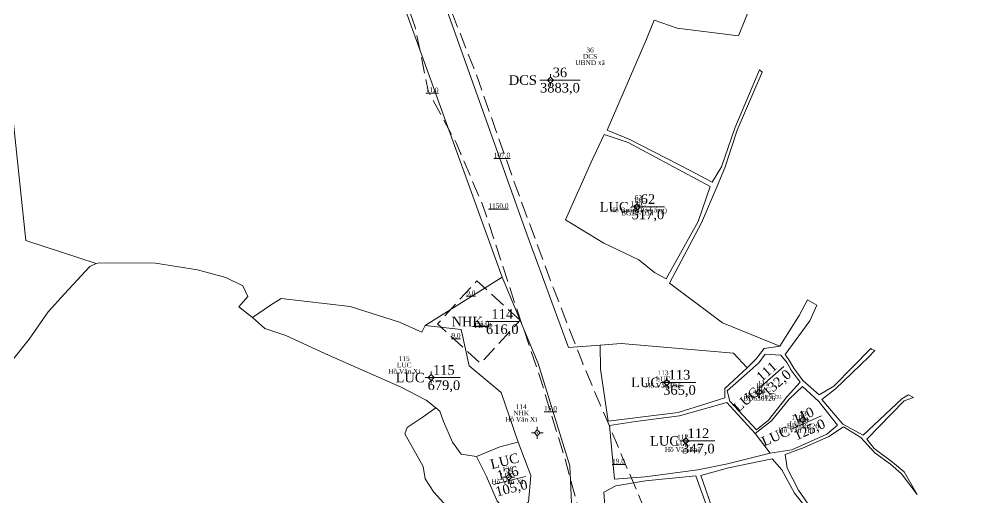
# Model space of a CAD drawing. Header units: metres. Extents: x 543340 to 549474, y 1840490 to 1845220.
# Drawn here: x 547597 to 547798.9, y 1841867.9 to 1841967.7 of the extents above; entities that cross this region are included whole.
import ezdxf
from ezdxf.enums import TextEntityAlignment as Align

# ---------------------------------------------------------------- set-up
doc = ezdxf.new("R2010")
doc.units = ezdxf.units.M
doc.header["$MEASUREMENT"] = 0
doc.linetypes.add('DGN Style 3', pattern=[4.697227, 3.355162, -1.342065])
for name, color, linetype, lineweight in [('Level 10', 7, 'Continuous', 0), ('Level 11', 7, 'Continuous', 0), ('Level 13', 7, 'Continuous', 0), ('Level 15', 7, 'Continuous', 0), ('Level 19', 7, 'Continuous', 0), ('Level 2', 7, 'Continuous', 0), ('Level 28', 7, 'Continuous', 0), ('Level 30', 7, 'Continuous', 0), ('Level 4', 7, 'Continuous', 0), ('Level 5', 7, 'Continuous', 0)]:
    doc.layers.add(name, color=color, linetype=linetype, lineweight=lineweight)
doc.styles.add('Style-Times New Roman', font='times.ttf')

# ---------------------------------------------------------------- blocks, each defined once
blk = doc.blocks.new('CENTRD')
at = {"layer": 'Level 11', "linetype": 'Continuous', "lineweight": 0}
h = blk.add_hatch(color=1, dxfattribs=at)
edge = h.paths.add_edge_path()
edge.add_arc((0, 0), 1.5, 0, 360)
at = {"layer": 'Level 11', "color": 1, "linetype": 'Continuous', "lineweight": 0}
for p, q in [((-6.25, 0), (-12.5, 0)), ((0, 6.25), (-6.25, 0)), ((-6.25, 0), (0, -6.25)), ((0, 12.5), (0, 6.25)), ((6.25, 0), (0, 6.25)), ((0, -6.25), (6.25, 0)), ((12.5, 0), (6.25, 0)), ((0, -6.25), (0, -12.5))]:
    blk.add_line(p, q, dxfattribs=at)
blk = doc.blocks.new('N_THUA_203')
at = {"layer": 'Level 13', "color": 1, "linetype": 'Continuous', "lineweight": 0}
blk.add_line((-2.23, 0), (6.18, 0), dxfattribs=at)
at = {"layer": 'Level 13', "color": 5, "linetype": 'Continuous', "lineweight": 0, "style": 'Style-Times New Roman'}
blk.add_text('36', height=2, dxfattribs=at).set_placement((1.97, 1.6), align=Align.MIDDLE_CENTER)
at = {"layer": 'Level 2', "color": 3, "linetype": 'Continuous', "lineweight": 0, "style": 'Style-Times New Roman'}
blk.add_text('DCS', height=2, dxfattribs=at).set_placement((-2.83, 0), align=Align.MIDDLE_RIGHT)
at = {"layer": 'Level 4', "color": 1, "linetype": 'Continuous', "lineweight": 0, "style": 'Style-Times New Roman'}
blk.add_text('3883,0', height=2, dxfattribs=at).set_placement((1.97, -1.6), align=Align.MIDDLE_CENTER)
blk = doc.blocks.new('N_THUA_210')
at = {"layer": 'Level 13', "color": 1, "linetype": 'Continuous', "lineweight": 0}
blk.add_line((-1.21, 0), (5.65, 0), dxfattribs=at)
at = {"layer": 'Level 13', "color": 5, "linetype": 'Continuous', "lineweight": 0, "style": 'Style-Times New Roman'}
blk.add_text('62', height=2, dxfattribs=at).set_placement((2.22, 1.6), align=Align.MIDDLE_CENTER)
at = {"layer": 'Level 2', "color": 3, "linetype": 'Continuous', "lineweight": 0, "style": 'Style-Times New Roman'}
blk.add_text('LUC', height=2, dxfattribs=at).set_placement((-1.81, 0), align=Align.MIDDLE_RIGHT)
at = {"layer": 'Level 4', "color": 1, "linetype": 'Continuous', "lineweight": 0, "style": 'Style-Times New Roman'}
blk.add_text('517,0', height=2, dxfattribs=at).set_placement((2.22, -1.6), align=Align.MIDDLE_CENTER)
blk = doc.blocks.new('N_THUA_214')
at = {"layer": 'Level 13', "color": 1, "linetype": 'Continuous', "lineweight": 0}
blk.add_line((-0.75, -0.33), (5.51, 2.46), dxfattribs=at)
at = {"layer": 'Level 13', "color": 5, "linetype": 'Continuous', "lineweight": 0, "style": 'Style-Times New Roman'}
blk.add_text('110', height=2, rotation=24.0713, dxfattribs=at).set_placement((1.73, 2.53), align=Align.MIDDLE_CENTER)
at = {"layer": 'Level 2', "color": 3, "linetype": 'Continuous', "lineweight": 0, "style": 'Style-Times New Roman'}
blk.add_text('LUC', height=2, rotation=24.0713, dxfattribs=at).set_placement((-1.29, -0.58), align=Align.MIDDLE_RIGHT)
at = {"layer": 'Level 4', "color": 1, "linetype": 'Continuous', "lineweight": 0, "style": 'Style-Times New Roman'}
blk.add_text('125,0', height=2, rotation=24.0713, dxfattribs=at).set_placement((3.04, -0.4), align=Align.MIDDLE_CENTER)
blk = doc.blocks.new('N_THUA_215')
at = {"layer": 'Level 13', "color": 1, "linetype": 'Continuous', "lineweight": 0}
blk.add_line((-0.69, -0.6), (4.47, 3.92), dxfattribs=at)
at = {"layer": 'Level 13', "color": 5, "linetype": 'Continuous', "lineweight": 0, "style": 'Style-Times New Roman'}
blk.add_text('111', height=2, rotation=41.22, dxfattribs=at).set_placement((0.84, 2.86), align=Align.MIDDLE_CENTER)
at = {"layer": 'Level 2', "color": 3, "linetype": 'Continuous', "lineweight": 0, "style": 'Style-Times New Roman'}
blk.add_text('LUC', height=2, rotation=41.22, dxfattribs=at).set_placement((-1.14, -1), align=Align.MIDDLE_RIGHT)
at = {"layer": 'Level 4', "color": 1, "linetype": 'Continuous', "lineweight": 0, "style": 'Style-Times New Roman'}
blk.add_text('132,0', height=2, rotation=41.22, dxfattribs=at).set_placement((2.95, 0.45), align=Align.MIDDLE_CENTER)
blk = doc.blocks.new('N_THUA_216')
at = {"layer": 'Level 13', "color": 1, "linetype": 'Continuous', "lineweight": 0}
blk.add_line((-0.82, 0), (6.04, 0), dxfattribs=at)
at = {"layer": 'Level 13', "color": 5, "linetype": 'Continuous', "lineweight": 0, "style": 'Style-Times New Roman'}
blk.add_text('112', height=2, dxfattribs=at).set_placement((2.61, 1.6), align=Align.MIDDLE_CENTER)
at = {"layer": 'Level 2', "color": 3, "linetype": 'Continuous', "lineweight": 0, "style": 'Style-Times New Roman'}
blk.add_text('LUC', height=2, dxfattribs=at).set_placement((-1.42, 0), align=Align.MIDDLE_RIGHT)
at = {"layer": 'Level 4', "color": 1, "linetype": 'Continuous', "lineweight": 0, "style": 'Style-Times New Roman'}
blk.add_text('347,0', height=2, dxfattribs=at).set_placement((2.61, -1.6), align=Align.MIDDLE_CENTER)
blk = doc.blocks.new('N_THUA_217')
at = {"layer": 'Level 13', "color": 1, "linetype": 'Continuous', "lineweight": 0}
blk.add_line((-0.82, 0), (6.04, 0), dxfattribs=at)
at = {"layer": 'Level 13', "color": 5, "linetype": 'Continuous', "lineweight": 0, "style": 'Style-Times New Roman'}
blk.add_text('113', height=2, dxfattribs=at).set_placement((2.61, 1.6), align=Align.MIDDLE_CENTER)
at = {"layer": 'Level 2', "color": 3, "linetype": 'Continuous', "lineweight": 0, "style": 'Style-Times New Roman'}
blk.add_text('LUC', height=2, dxfattribs=at).set_placement((-1.42, 0), align=Align.MIDDLE_RIGHT)
at = {"layer": 'Level 4', "color": 1, "linetype": 'Continuous', "lineweight": 0, "style": 'Style-Times New Roman'}
blk.add_text('365,0', height=2, dxfattribs=at).set_placement((2.61, -1.6), align=Align.MIDDLE_CENTER)
blk = doc.blocks.new('N_THUA_218')
at = {"layer": 'Level 13', "color": 1, "linetype": 'Continuous', "lineweight": 0}
blk.add_line((-0.61, 0), (6.24, 0), dxfattribs=at)
at = {"layer": 'Level 13', "color": 5, "linetype": 'Continuous', "lineweight": 0, "style": 'Style-Times New Roman'}
blk.add_text('114', height=2, dxfattribs=at).set_placement((2.82, 1.6), align=Align.MIDDLE_CENTER)
at = {"layer": 'Level 2', "color": 3, "linetype": 'Continuous', "lineweight": 0, "style": 'Style-Times New Roman'}
blk.add_text('NHK', height=2, dxfattribs=at).set_placement((-1.21, 0), align=Align.MIDDLE_RIGHT)
at = {"layer": 'Level 4', "color": 1, "linetype": 'Continuous', "lineweight": 0, "style": 'Style-Times New Roman'}
blk.add_text('616,0', height=2, dxfattribs=at).set_placement((2.82, -1.6), align=Align.MIDDLE_CENTER)
blk = doc.blocks.new('N_THUA_219')
at = {"layer": 'Level 13', "color": 1, "linetype": 'Continuous', "lineweight": 0}
blk.add_line((-0.81, 0), (6.04, 0), dxfattribs=at)
at = {"layer": 'Level 13', "color": 5, "linetype": 'Continuous', "lineweight": 0, "style": 'Style-Times New Roman'}
blk.add_text('115', height=2, dxfattribs=at).set_placement((2.62, 1.6), align=Align.MIDDLE_CENTER)
at = {"layer": 'Level 2', "color": 3, "linetype": 'Continuous', "lineweight": 0, "style": 'Style-Times New Roman'}
blk.add_text('LUC', height=2, dxfattribs=at).set_placement((-1.41, 0), align=Align.MIDDLE_RIGHT)
at = {"layer": 'Level 4', "color": 1, "linetype": 'Continuous', "lineweight": 0, "style": 'Style-Times New Roman'}
blk.add_text('679,0', height=2, dxfattribs=at).set_placement((2.62, -1.6), align=Align.MIDDLE_CENTER)
blk = doc.blocks.new('N_THUA_226')
at = {"layer": 'Level 13', "color": 1, "linetype": 'Continuous', "lineweight": 0}
blk.add_line((-2.92, -2.4), (3.72, -0.7), dxfattribs=at)
at = {"layer": 'Level 13', "color": 5, "linetype": 'Continuous', "lineweight": 0, "style": 'Style-Times New Roman'}
blk.add_text('136', height=2, rotation=14.3493, dxfattribs=at).set_placement((0, 0), align=Align.MIDDLE_CENTER)
at = {"layer": 'Level 2', "color": 3, "linetype": 'Continuous', "lineweight": 0, "style": 'Style-Times New Roman'}
blk.add_text('LUC', height=2, rotation=14.3493, dxfattribs=at).set_placement((-0.64, 2.52), align=Align.MIDDLE_CENTER)
at = {"layer": 'Level 4', "color": 1, "linetype": 'Continuous', "lineweight": 0, "style": 'Style-Times New Roman'}
blk.add_text('105,0', height=2, rotation=14.3493, dxfattribs=at).set_placement((0.79, -3.1), align=Align.MIDDLE_CENTER)

msp = doc.modelspace()

# ---------------------------------------------------------------- linework, layer by layer
at = {"layer": 'Level 10', "color": 7, "lineweight": 0}
for p, q in [((547666.49, 1842000), (547697.69, 1841913.91)), ((547681.64, 1841903.81), (547697.69, 1841913.91)), ((547750.39, 1841881.3), (547753.55, 1841877.17))]:
    msp.add_line(p, q, dxfattribs=at)
at = {"layer": 'Level 10', "color": 7, "lineweight": 0, "flags": 128}
for points in [[(547679.56, 1841988.26), (547702.82, 1841922.83), (547711.53, 1841899.2), (547718.09, 1841899.73)], [(547749.86, 1841971.48), (547746.91, 1841964.23), (547734.15, 1841965.82), (547729.32, 1841967.53), (547727.77, 1841963.52), (547719.59, 1841944.54), (547724.26, 1841942.6), (547736.84, 1841936.16), (547741.44, 1841933.68), (547743.4, 1841936.91), (547746.18, 1841944.97), (547751.3, 1841957.11), (547751.84, 1841956.63), (547746.67, 1841944.57), (547744.09, 1841936.68), (547742.52, 1841932.86), (547739.22, 1841925.23), (547732.58, 1841912.6), (547743.61, 1841904.38), (547755.57, 1841899.49)], [(547595.73, 1841946.64), (547598.36, 1841921.51), (547613.02, 1841916.73)], [(547741.02, 1841932.8), (547738.53, 1841925.47), (547731.87, 1841913.51), (547729.42, 1841914.87), (547726.18, 1841917.49), (547718.84, 1841920.96), (547710.87, 1841925.88), (547716.22, 1841937.89), (547718.96, 1841943.63), (547723.95, 1841942.01), (547741.02, 1841932.8)], [(547595.8, 1841896.86), (547599.07, 1841900.92), (547603.05, 1841906.67), (547606.41, 1841910.39), (547611.72, 1841916.14), (547613.02, 1841916.73)], [(547613.02, 1841916.73), (547613.83, 1841916.88), (547625.39, 1841916.82), (547634.17, 1841915.42), (547640.05, 1841913.8), (547643.62, 1841912.07), (547644.64, 1841909.87), (547642.81, 1841907.7), (547645.63, 1841905.44)], [(547710.77, 1841848.87), (547712.43, 1841860.59), (547711.77, 1841874.49), (547705.16, 1841895.89), (547697.69, 1841913.91)], [(547645.63, 1841905.44), (547649.4, 1841908.05), (547651.61, 1841909.41), (547666.02, 1841907.77), (547676.3, 1841904.48), (547680.89, 1841902.39), (547681.64, 1841903.81)], [(547762.08, 1841865.62), (547759.41, 1841869.44), (547757.09, 1841874.05), (547756.64, 1841876.9), (547760.63, 1841878.34), (547765.74, 1841880.67), (547768.79, 1841882.65), (547772.43, 1841880.41), (547775.34, 1841877.23), (547778.63, 1841874.85), (547780.89, 1841872.86), (547784.17, 1841868.53), (547781.5, 1841873.27), (547779.04, 1841875.31), (547775.23, 1841878.14), (547773.65, 1841880.12), (547781.49, 1841888.1), (547783.38, 1841888.75), (547782.35, 1841889.33), (547781, 1841888.49), (547772.9, 1841880.94), (547768.66, 1841883.21), (547764.3, 1841888.35), (547767.13, 1841890.57), (547774.02, 1841897.17), (547775.37, 1841898.59), (547774.64, 1841898.88), (547774.54, 1841899), (547766.81, 1841891.14), (547763.73, 1841889.31), (547760.31, 1841892.36), (547758.5, 1841894.91), (547757.58, 1841896.44), (547756.65, 1841897.75), (547761.79, 1841904.75), (547763.28, 1841908.03), (547761.31, 1841909.15), (547759.59, 1841905.88), (547755.57, 1841899.49)], [(547645.63, 1841905.44), (547648.18, 1841903.19), (547652.55, 1841901.7), (547661.46, 1841897.6), (547676.63, 1841890.95), (547681.82, 1841888.21), (547683.82, 1841886.61)], [(547681.64, 1841903.81), (547689.12, 1841902.99), (547690.77, 1841895.41), (547697.45, 1841889.8), (547701.03, 1841879.49)], [(547718.09, 1841899.73), (547722.47, 1841900.03), (547745.9, 1841898.02), (547748.77, 1841895)], [(547718.09, 1841899.73), (547718.2, 1841894.68), (547719.75, 1841883.86), (547734.38, 1841885.64), (547744.11, 1841888.68), (547744.05, 1841890.66), (547748.77, 1841895)], [(547748.77, 1841895), (547750.59, 1841896.84), (547752.3, 1841899.02), (547755.57, 1841899.49)], [(547759.78, 1841891.97), (547757.09, 1841889), (547753.2, 1841884.03), (547750.7, 1841882.03), (547745.12, 1841888.04), (547744.54, 1841890.2), (547749.3, 1841894.37), (547751.17, 1841896.04), (547752.48, 1841897.8), (547755.78, 1841897.62), (547757.1, 1841896), (547757.9, 1841894.49), (547759.78, 1841891.97)], [(547750.39, 1841881.3), (547753.84, 1841883.89), (547757.48, 1841888.45), (547760.27, 1841891.09), (547763.7, 1841887.96), (547767.58, 1841883.03), (547765.34, 1841881.11), (547758.02, 1841877.84), (547753.55, 1841877.17)], [(547683.82, 1841886.61), (547681.21, 1841884.78), (547677.89, 1841882.51), (547677.35, 1841881.2), (547681.2, 1841874.4), (547681.65, 1841871.78), (547683.43, 1841869), (547685.48, 1841866.75), (547690.56, 1841857.66), (547697.01, 1841848.79), (547698.17, 1841846.48), (547700.35, 1841840.67)], [(547683.82, 1841886.61), (547684.69, 1841885.91), (547685.44, 1841883.75), (547687.31, 1841879.44), (547689.14, 1841876.95), (547692.29, 1841876.47)], [(547750.39, 1841881.3), (547744.5, 1841887.72), (547734.66, 1841884.93), (547725.43, 1841883.8), (547720.01, 1841882.93), (547721.11, 1841871.71), (547727.48, 1841872.21), (547738.46, 1841873.68), (547744.64, 1841874.97), (547753.55, 1841877.17)], [(547692.29, 1841876.47), (547697.16, 1841878.5), (547701.03, 1841879.49)], [(547701.03, 1841879.49), (547703.64, 1841872.51), (547703.16, 1841866.96), (547698.99, 1841864.79)], [(547692.29, 1841876.47), (547694.39, 1841872.33), (547696.65, 1841867.15), (547698.99, 1841864.79)], [(547766.16, 1841859.33), (547758.58, 1841868.81), (547755.94, 1841873.67), (547753.92, 1841875.96), (547744.83, 1841874.13), (547739.08, 1841872.5), (547741.95, 1841864.31), (547743.67, 1841861.3), (547747.62, 1841856.2), (547750.39, 1841853.98), (547755.3, 1841857.59), (547757.62, 1841857.36), (547761.66, 1841854.65), (547764.27, 1841856.55), (547766.16, 1841859.33)], [(547729.32, 1841849.31), (547724.65, 1841850.94), (547720.06, 1841852.92), (547718.83, 1841869.01), (547721.37, 1841870.34), (547727.56, 1841871.4), (547738.05, 1841872.45), (547741.16, 1841863.73)]]:
    msp.add_lwpolyline(points, dxfattribs=at)
at = {"layer": 'Level 30', "color": 5, "linetype": 'DGN Style 3', "lineweight": 13, "flags": 128}
for points in [[(548278.27, 1841497.3), (548284.23, 1841492.84), (548297.41, 1841486.41), (548311.77, 1841478.69), (548328.91, 1841469.16), (548343.2, 1841461.48), (548354.73, 1841455.4), (548365.54, 1841450.71), (548370.3, 1841448.31), (548374.91, 1841447.17), (548376.05, 1841446.92), (548377.82, 1841446.57), (548379.64, 1841446.42), (548381.35, 1841445.96), (548383.08, 1841445.56), (548384.82, 1841445.21), (548386.57, 1841444.93), (548388.37, 1841445.01), (548390.12, 1841444.84), (548391.88, 1841444.73), (548393.65, 1841444.68), (548395.41, 1841444.68), (548397.17, 1841444.81), (548398.93, 1841444.94), (548400.68, 1841445.12), (548402.43, 1841445.36), (548404.16, 1841445.66), (548405.84, 1841446.21), (548407.61, 1841446.38), (548409.38, 1841446.62), (548410.27, 1841446.75), (548411.26, 1841446.93), (548413.24, 1841447.29), (548415.74, 1841448.12), (548419.13, 1841449.55), (548426.09, 1841454.31), (548427.97, 1841456.19), (548434.55, 1841466.08), (548437.75, 1841471.78), (548439.68, 1841475.22), (548440.58, 1841476.9), (548441.54, 1841478.54), (548442.62, 1841480.11), (548443.54, 1841481.77), (548444.13, 1841482.86), (548445.31, 1841485.14), (548446.15, 1841486.85), (548446.93, 1841488.59), (548447.72, 1841490.32), (548449.08, 1841493.47), (548449.93, 1841495.57), (548450.61, 1841497.35), (548451.37, 1841499.1), (548452, 1841500.89), (548452.6, 1841502.7), (548453.17, 1841504.52), (548453.72, 1841506.34), (548454.23, 1841508.17), (548454.89, 1841509.97), (548455.95, 1841513.64), (548457.03, 1841517.47), (548458.76, 1841523.74), (548459.07, 1841525.72), (548459.38, 1841527.66), (548459.65, 1841529.55), (548459.97, 1841531.44), (548460.55, 1841533.27), (548460.85, 1841535.16), (548461.11, 1841537.06), (548461.35, 1841538.96), (548461.65, 1841540.85), (548461.88, 1841542.75), (548462.14, 1841544.65), (548462.2, 1841545.13), (548462.38, 1841546.62), (548462.42, 1841548.62), (548462.63, 1841554.52), (548462.9, 1841566.75), (548463.41, 1841573.18), (548463.44, 1841575.18), (548463.49, 1841577.2), (548463.55, 1841579.27), (548463.54, 1841581.35), (548463.96, 1841585.47), (548463.97, 1841585.52), (548464.47, 1841589.58), (548464.89, 1841591.61), (548465.71, 1841596.64), (548465.91, 1841597.73), (548466.29, 1841599.77), (548467.13, 1841603.82), (548467.79, 1841605.79), (548468.77, 1841609.8), (548469.26, 1841611.67), (548469.29, 1841611.8), (548469.84, 1841613.8), (548470.41, 1841615.78), (548471.44, 1841617.63), (548472.06, 1841619.6), (548472.69, 1841621.56), (548473.35, 1841623.51), (548474.02, 1841625.46), (548475.13, 1841627.25), (548476.6, 1841631.09), (548478.15, 1841634.9), (548478.96, 1841636.79), (548480.65, 1841640.53), (548481.56, 1841642.38), (548484.47, 1841647.71), (548490.84, 1841660.49), (548495.99, 1841672.03), (548503.34, 1841686.19), (548509.51, 1841698.48), (548510.58, 1841700.86), (548514.72, 1841713.45), (548519.48, 1841723.27), (548524.55, 1841734.28), (548526.05, 1841742.55), (548529.78, 1841753.02), (548533.72, 1841762.83), (548538.27, 1841773.87), (548542.71, 1841784.32), (548548.15, 1841795.69), (548553.5, 1841808.14), (548557.05, 1841817.03), (548557.73, 1841818.92), (548558.12, 1841820.01), (548559.15, 1841822.81), (548560.53, 1841824.49), (548561.39, 1841826.4), (548562.28, 1841828.29), (548564.13, 1841832.04), (548564.46, 1841834.23), (548566.47, 1841837.92), (548567.24, 1841839.28), (548568.58, 1841841.56), (548569.67, 1841843.36), (548570.51, 1841845.31), (548572.82, 1841848.83), (548573.66, 1841850.06), (548574.01, 1841850.57), (548576.45, 1841854), (548577.7, 1841855.69), (548577.57, 1841858.46), (548580.22, 1841861.79), (548582.96, 1841865.05), (548583.3, 1841865.44), (548584.36, 1841866.65), (548585.79, 1841868.23), (548587.23, 1841869.8), (548590.56, 1841869.56), (548593.5, 1841872.54), (548595, 1841874), (548596.52, 1841875.44), (548598.06, 1841876.86), (548600.28, 1841877.52), (548603.43, 1841880.24), (548604.9, 1841881.45), (548605.04, 1841881.56), (548606.66, 1841882.87), (548608.57, 1841883.79), (548610.22, 1841885.05), (548613.57, 1841887.5), (548615.27, 1841888.7), (548617.34, 1841889.34), (548619.07, 1841890.48), (548620.66, 1841891.51), (548622.56, 1841892.69), (548624.38, 1841893.67), (548625.52, 1841894.34), (548626.16, 1841894.71), (548629.76, 1841896.74), (548632.01, 1841896.91), (548634.84, 1841898.37), (548635.66, 1841898.78), (548637.51, 1841899.68), (548641.24, 1841901.4), (548643.12, 1841902.22), (548644.69, 1841903.79), (548646.61, 1841904.57), (548648.53, 1841905.32), (548649.89, 1841907.6), (548652.41, 1841906.74), (548654.36, 1841907.41), (548658.29, 1841908.68), (548662.24, 1841909.88), (548664.24, 1841910.42), (548667.34, 1841911.2), (548668.24, 1841911.42), (548672.26, 1841912.37), (548674.82, 1841912.77), (548676.3, 1841912.99), (548678.25, 1841913.43), (548688.71, 1841915.19), (548702.67, 1841917.04), (548717.97, 1841920.93), (548726.03, 1841922.08), (548730.74, 1841923.27), (548731.76, 1841923.58), (548733.53, 1841924.1), (548735.3, 1841924.59), (548737.06, 1841925.11), (548737.87, 1841925.38), (548738.8, 1841925.7), (548740.52, 1841926.34), (548742.26, 1841926.95), (548743.99, 1841927.6), (548744.84, 1841927.94), (548747.61, 1841929.11), (548749.33, 1841930.15), (548754.64, 1841932.69), (548764.72, 1841939.29), (548765.29, 1841943.3), (548764.13, 1841945.79), (548746.66, 1841954.06), (548740.21, 1841956.32), (548738.48, 1841957.36), (548737.02, 1841959.08), (548736.15, 1841959.59), (548735.15, 1841959.95), (548733.17, 1841960.71), (548731.22, 1841961.53), (548728.88, 1841961.69), (548727.01, 1841962.76), (548725.18, 1841963.9), (548723.39, 1841965.09), (548721.86, 1841966.64), (548720.16, 1841967.95), (548719.2, 1841968.78), (548718.56, 1841969.38), (548717.26, 1841971.12), (548716.12, 1841972.32), (548713.09, 1841975.59), (548706.15, 1841981.98), (548695.05, 1841991.72), (548690.43, 1841996.14), (548687.43, 1841998.68), (548685.91, 1841999.75), (548684.43, 1842000.84), (548682.99, 1842001.99), (548681.75, 1842003.43), (548680.29, 1842004.57), (548677.09, 1842006.9), (548672.92, 1842010.31), (548655.4, 1842021.14), (548640.19, 1842031.01), (548636.68, 1842032.98), (548634.88, 1842034.03), (548633.14, 1842035.17), (548630.98, 1842035.74), (548629.3, 1842037), (548627.65, 1842038.29), (548626.03, 1842039.62), (548624.81, 1842041.41), (548623.32, 1842042.87), (548622.15, 1842044.07), (548620.49, 1842045.8), (548612.02, 1842053.23), (548595.49, 1842068.04), (548582.7, 1842080.66), (548572.48, 1842089.71), (548560.91, 1842099.8), (548559.47, 1842101.2), (548558.3, 1842102.14), (548556.28, 1842103.8), (548554.73, 1842105.21), (548553.25, 1842106.69), (548551.68, 1842108.09), (548550.26, 1842109.63), (548548.87, 1842111.2), (548547.51, 1842112.79), (548546.19, 1842114.42), (548544.89, 1842116.07), (548543.63, 1842117.74), (548542.41, 1842119.44), (548541.39, 1842121.29), (548540.28, 1842121.53), (548539.68, 1842122.67), (548539.82, 1842123.74), (548538.81, 1842125.57), (548538.32, 1842126.49), (548537.89, 1842127.32), (548537.89, 1842127.32), (548537.32, 1842128.17), (548536.72, 1842129.16), (548535.82, 1842130.41), (548534.13, 1842131.46), (548533, 1842132.9), (548531.82, 1842134.3), (548530.59, 1842135.66), (548529.32, 1842136.99), (548528.48, 1842138.77), (548527.21, 1842140.14), (548525.84, 1842141.54), (548523.03, 1842144.27), (548515.36, 1842149.33), (548513.87, 1842150.67), (548512.27, 1842151.84), (548510.72, 1842152.94), (548507.65, 1842155.18), (548506.09, 1842156.28), (548504.68, 1842157.59), (548503.08, 1842158.63), (548501.46, 1842159.63), (548499.82, 1842160.6), (548498.16, 1842161.54), (548496.49, 1842162.45), (548494.79, 1842163.33), (548493.08, 1842164.16), (548491.35, 1842164.97), (548489.61, 1842165.74), (548487.98, 1842166.79), (548486.2, 1842167.49), (548484.4, 1842168.16), (548482.6, 1842168.79), (548480.81, 1842169.49), (548477.11, 1842170.84), (548466.64, 1842173.28), (548451.44, 1842178.38), (548390.24, 1842195.84), (548372.81, 1842199.7), (548370.9, 1842200.31), (548368.97, 1842200.72), (548367.09, 1842201.08), (548363.37, 1842201.86), (548361.49, 1842202.13), (548359.61, 1842202.45), (548357.74, 1842202.73), (548355.85, 1842202.98), (548353.97, 1842203.19), (548352.07, 1842203.36), (548350.18, 1842203.5), (548348.28, 1842203.6), (548346.4, 1842204.55), (548342.57, 1842204.58), (548340.65, 1842204.64), (548336.68, 1842204.68), (548325.52, 1842204.36), (548308.79, 1842203.51), (548306.82, 1842203.41), (548304.84, 1842203), (548303.34, 1842203.03), (548300.78, 1842202.82), (548298.73, 1842202.73), (548296.68, 1842202.7), (548294.62, 1842202.71), (548292.56, 1842202.03), (548290.5, 1842202.08), (548286.38, 1842202.28), (548282.27, 1842202.59), (548278.16, 1842203.01), (548276.12, 1842203.26), (548273.94, 1842202.56), (548271.88, 1842202.87), (548268.87, 1842203.37), (548267.79, 1842203.56), (548263.72, 1842204.37), (548261.69, 1842204.81), (548259.69, 1842205.36), (548255.67, 1842206.38), (548251.68, 1842207.5), (548249.7, 1842208.11), (548245.75, 1842209.39), (548244.12, 1842211), (548240.26, 1842212.43), (548238.36, 1842213.23), (548236.48, 1842214.09), (548234.66, 1842214.94), (548214.59, 1842221.46), (548198.35, 1842228.35), (548196.62, 1842229.4), (548192.87, 1842230.53), (548191.12, 1842230.98), (548189.36, 1842231.37), (548187.66, 1842231.89), (548185.94, 1842232.36), (548184.27, 1842233.07), (548182.51, 1842233.42), (548180.74, 1842233.71), (548178.96, 1842233.94), (548177.18, 1842234.12), (548175.39, 1842234.23), (548173.6, 1842234.29), (548171.8, 1842234.28), (548170.01, 1842234.22), (548168.22, 1842234.09), (548166.44, 1842233.91), (548164.57, 1842234.24), (548162.79, 1842233.94), (548161.01, 1842233.57), (548159.22, 1842233.27), (548157.41, 1842232.98), (548155.88, 1842232.69), (548153.62, 1842232.19), (548151.65, 1842231.77), (548140.51, 1842228.62), (548138.65, 1842227.89), (548137.25, 1842227.35), (548134.34, 1842226.18), (548133.26, 1842225.74), (548131.56, 1842224.86), (548129.8, 1842224.14), (548128.05, 1842223.38), (548126.32, 1842222.59), (548124.61, 1842221.76), (548122.91, 1842220.9), (548120.94, 1842220.54), (548117.52, 1842218.8), (548117.31, 1842218.69), (548115.75, 1842217.87), (548109.05, 1842209.45), (548097.82, 1842205.97), (548096.06, 1842205.01), (548094.82, 1842204.17), (548092.63, 1842202.72), (548090.82, 1842201.65), (548088.96, 1842200.67), (548086.63, 1842200.64), (548084.76, 1842199.74), (548082.86, 1842198.88), (548080.95, 1842198.05), (548079.02, 1842197.27), (548077.08, 1842196.52), (548075.16, 1842195.7), (548073.19, 1842195.03), (548071.18, 1842194.47), (548069.15, 1842193.99), (548067.19, 1842193.56), (548063.13, 1842191.54), (548061.19, 1842191.08), (548059.77, 1842190.59), (548058.79, 1842190.25), (548055.73, 1842189.15), (548054.02, 1842188.28), (548052.24, 1842187.63), (548050.47, 1842186.95), (548048.74, 1842186.24), (548046.98, 1842185.47), (548045.25, 1842184.68), (548043.54, 1842183.85), (548041.67, 1842183.34), (548038.82, 1842181.95), (548037.87, 1842181.48), (548036.47, 1842180.77), (548027.22, 1842174.98), (548025.95, 1842174.17), (548023.76, 1842172.81), (548021.97, 1842171.77), (548020.04, 1842171), (548017.02, 1842169.46), (548016.35, 1842169.13), (548012.62, 1842167.37), (548010.77, 1842166.45), (548008.87, 1842165.63), (548005.07, 1842164.08), (548001.18, 1842162.61), (547998.9, 1842162.89), (547995.05, 1842161.6), (547995, 1842161.59), (547993.04, 1842160.98), (547989.1, 1842159.84), (547987.13, 1842159.25), (547985.13, 1842158.79), (547982.67, 1842158.31), (547981.14, 1842158.03), (547968.42, 1842155.19), (547966.46, 1842154.78), (547965.01, 1842154.41), (547958.81, 1842152.8), (547956.9, 1842152.3), (547955, 1842151.79), (547951.21, 1842150.72), (547949.32, 1842150.16), (547947.44, 1842149.59), (547945.56, 1842149), (547943.68, 1842148.4), (547942, 1842147.21), (547940.14, 1842146.58), (547936.44, 1842145.27), (547934.59, 1842144.6), (547930.92, 1842143.2), (547929.09, 1842142.48), (547927.37, 1842141.49), (547925.73, 1842141.21), (547923.82, 1842140.35), (547921.89, 1842139.35), (547920.09, 1842138.55), (547918.3, 1842137.75), (547916.51, 1842136.93), (547912.97, 1842135.24), (547911.15, 1842134.48), (547905.86, 1842131.89), (547885.96, 1842122.22), (547868.9, 1842112.95), (547852.55, 1842103.46), (547836.83, 1842096.08), (547835.54, 1842095.3), (547833.29, 1842093.99), (547831.44, 1842093.04), (547829.55, 1842092.17), (547827.79, 1842090.97), (547825.86, 1842090.17), (547823.91, 1842089.42), (547821.95, 1842088.7), (547820.48, 1842088.2), (547817.98, 1842087.39), (547815.97, 1842086.79), (547813.96, 1842086.23), (547812.03, 1842085.33), (547809.98, 1842084.85), (547807.93, 1842084.42), (547805.85, 1842084.13), (547801.8, 1842083.68), (547789.82, 1842081.83), (547778.46, 1842080.64), (547772.52, 1842079.49), (547770.5, 1842079.17), (547768.65, 1842077.61), (547764.58, 1842077.11), (547762.98, 1842076.94), (547762.54, 1842076.89), (547760.5, 1842076.69), (547758.45, 1842076.51), (547756.3, 1842077.76), (547754.27, 1842077.62), (547752.23, 1842077.56), (547750.57, 1842077.52), (547750.2, 1842077.52), (547748.2, 1842077.49), (547736.42, 1842076.25), (547723.82, 1842075.93), (547722.32, 1842075.82), (547721.83, 1842075.79), (547717.93, 1842075.48), (547715.97, 1842075.34), (547714.07, 1842074.67), (547712.12, 1842074.49), (547707.77, 1842074.02), (547706.3, 1842073.84), (547702.44, 1842073.31), (547700.45, 1842073.36), (547696.59, 1842072.71), (547692.75, 1842071.98), (547690.83, 1842071.59), (547688.92, 1842071.18), (547683.22, 1842069.81), (547681.33, 1842069.32), (547679.44, 1842068.81), (547675.67, 1842067.74), (547673.82, 1842067.11), (547671.94, 1842066.57), (547670.38, 1842065.49), (547669.88, 1842065.19), (547668.51, 1842064.24), (547666.27, 1842062.26), (547664.74, 1842060.5), (547663.6, 1842058.87), (547662.35, 1842056.53), (547661.53, 1842054.39), (547661.05, 1842052.61), (547660.84, 1842051.54), (547660.7, 1842050.55), (547660.59, 1842047.55), (547661.09, 1842043.79), (547665.1, 1842032.76), (547669.3, 1842020.52), (547671.38, 1842012.62), (547675.96, 1842001.42), (547680.81, 1841987.29), (547687.3, 1841968.81), (547692.23, 1841956.33), (547696.29, 1841944.69), (547700.93, 1841931.68), (547708.3, 1841911.72), (547714.4, 1841896.07), (547729.46, 1841860.51)], [(547336.56, 1841975.5), (547336.85, 1841975.6), (547337.66, 1841975.88), (547338.7, 1841976.23), (547340.53, 1841976.83), (547342.34, 1841977.48), (547344.15, 1841978.12), (547345.97, 1841978.73), (547348.03, 1841978.6), (547349.85, 1841979.15), (547351.69, 1841979.67), (547353.54, 1841980.16), (547355.39, 1841980.62), (547356.95, 1841980.99), (547357.25, 1841981.06), (547359.11, 1841981.46), (547360.99, 1841981.83), (547362.86, 1841982.18), (547364.75, 1841982.49), (547366.63, 1841982.77), (547368.48, 1841983.42), (547370.38, 1841983.64), (547372.29, 1841983.84), (547374.19, 1841984.05), (547376.09, 1841984.3), (547376.57, 1841984.36), (547378.06, 1841984.53), (547380.07, 1841984.55), (547389.37, 1841985.96), (547397.97, 1841986.88), (547399.98, 1841986.91), (547400.51, 1841986.92), (547402.02, 1841986.94), (547404.09, 1841986.73), (547406.14, 1841986.91), (547407.61, 1841987.05), (547408.19, 1841987.11), (547410.23, 1841987.34), (547412.27, 1841987.6), (547414.31, 1841987.89), (547416.33, 1841988.3), (547418.36, 1841988.64), (547420.38, 1841989.01), (547421.91, 1841989.3), (547422.4, 1841989.4), (547424.41, 1841989.82), (547426.42, 1841990.27), (547428.42, 1841990.74), (547430.41, 1841991.25), (547432.4, 1841991.77), (547434.56, 1841991.71), (547436.54, 1841992.3), (547438.51, 1841992.91), (547440.46, 1841993.58), (547442.39, 1841994.33), (547442.87, 1841994.51), (547444.26, 1841995.07), (547446.12, 1841995.81), (547469.71, 1842004.26), (547483.51, 1842009.67), (547500.72, 1842016.68), (547522.17, 1842025.52), (547538.19, 1842032.15), (547540.06, 1842032.86), (547540.37, 1842032.97), (547541.9, 1842033.55), (547543.74, 1842034.22), (547545.57, 1842034.93), (547547.41, 1842035.63), (547549.25, 1842036.31), (547551.09, 1842036.98), (547552.94, 1842037.64), (547554.8, 1842038.28), (547556.66, 1842038.9), (547558.52, 1842039.51), (547560.39, 1842040.1), (547562.27, 1842040.68), (547563.6, 1842041.08), (547564.15, 1842041.24), (547566.03, 1842041.79), (547567.92, 1842042.32), (547569.81, 1842042.84), (547571.71, 1842043.34), (547573.61, 1842043.83), (547575.51, 1842044.3), (547577.42, 1842044.76), (547579.33, 1842045.2), (547581.25, 1842045.63), (547583.17, 1842046.04), (547585.08, 1842046.46), (547587, 1842046.9), (547587.48, 1842047.01), (547588.94, 1842047.33), (547590.9, 1842047.76), (547604.94, 1842050.36), (547622.09, 1842053.89), (547632.43, 1842055.69), (547634.41, 1842056.01), (547635.25, 1842056.15), (547636.41, 1842056.34), (547638.35, 1842056.07), (547640.54, 1842055.65), (547642.53, 1842054.97), (547645.47, 1842053.3), (547647.33, 1842051.7), (547648.77, 1842050.01), (547652.29, 1842042.07), (547661.15, 1842017.58), (547663.99, 1842009.96), (547667.94, 1841998.52), (547673.05, 1841984.5), (547679.56, 1841966.02), (547682.23, 1841952.73), (547688.16, 1841941.77), (547693.57, 1841929.03), (547700.2, 1841908.81), (547705.58, 1841892.89), (547710.78, 1841875.88), (547715.79, 1841857.32)], [(547701.42, 1841904.89), (547692.42, 1841913.13), (547684.18, 1841904.13), (547693.18, 1841895.89), (547701.42, 1841904.89)]]:
    msp.add_lwpolyline(points, dxfattribs=at)

# ---------------------------------------------------------------- block references
at = {"layer": 'Level 11', "color": 1, "linetype": 'Continuous', "lineweight": 0, "xscale": 0.1, "yscale": 0.1, "zscale": 0.1}
for p in [(547707.74, 1841955.01), (547725.83, 1841928.57), (547682.9, 1841892.94), (547732.02, 1841891.94), (547751.27, 1841889.92), (547760.37, 1841884.13), (547705, 1841881.39), (547735.96, 1841879.72), (547699.04, 1841872.14)]:
    msp.add_blockref('CENTRD', p, dxfattribs=at)
at = {"layer": 'Level 2', "color": 3, "linetype": 'Continuous', "lineweight": 0}
for name, p in [('N_THUA_203', (547707.74, 1841955.01)), ('N_THUA_210', (547725.83, 1841928.57)), ('N_THUA_218', (547694.87, 1841904.62)), ('N_THUA_215', (547751.94, 1841891.36)), ('N_THUA_219', (547682.9, 1841892.94)), ('N_THUA_217', (547732.02, 1841891.94)), ('N_THUA_214', (547758.69, 1841882.52)), ('N_THUA_216', (547735.96, 1841879.72)), ('N_THUA_226', (547698.81, 1841873.01))]:
    msp.add_blockref(name, p, dxfattribs=at)

# ---------------------------------------------------------------- texts
at = {"layer": 'Level 15', "color": 1, "linetype": 'Continuous', "lineweight": 0, "char_height": 1, "attachment_point": 5, "line_spacing_factor": 0.790495, "style": 'Style-Times New Roman'}
for s, insert in [('36\\PDCS\\PUBND xã', (547716, 1841959.94)), ('62\\PLUC\\PHồ Buân (Pả Lăng)', (547726.06, 1841929.04)), ('115\\PLUC\\PHồ Văn Xi', (547677.26, 1841895.55)), ('113\\PLUC\\PHồ Văn Phế', (547731.21, 1841892.61)), ('111\\PLUC\\PHồ Văn Thu', (547752.11, 1841890.42)), ('114\\PNHK\\PHồ Văn Xi', (547701.63, 1841885.53)), ('110\\PLUC\\PHồ Văn Thu', (547759.07, 1841883.28)), ('112\\PLUC\\PHồ Văn Phế', (547735.3, 1841879.23)), ('136\\PLUC\\PHồ Văn Xi', (547698.79, 1841872.53))]:
    msp.add_mtext(s, dxfattribs=dict(at, insert=insert))
at = {"layer": 'Level 19', "color": 2, "linetype": 'Continuous', "lineweight": 0, "char_height": 1, "attachment_point": 5, "line_spacing_factor": 0.790495, "style": 'Style-Times New Roman'}
for s, insert in [('13\\P62\\PBG287034', (547725.83, 1841928.57)), ('13\\P111\\PBĐ636126', (547751.27, 1841889.92)), ('13\\P110\\PBĐ636126', (547760.37, 1841884.13))]:
    msp.add_mtext(s, dxfattribs=dict(at, insert=insert))
at = {"layer": 'Level 28', "color": 1, "lineweight": 0, "style": 'Style-Times New Roman'}
msp.add_text('TD18', height=1.07, dxfattribs=at).set_placement((547691.67, 1841903.27))
at = {"layer": 'Level 5', "color": 5, "linetype": 'Continuous', "lineweight": 0, "style": 'Style-Times New Roman'}
for s, p in [('%%u11,0%%U', (547683.06, 1841952.99)), ('%%u107,0%%U', (547697.62, 1841939.34)), ('%%u1150,0%%U', (547696.89, 1841928.78)), ('%%u9,0%%U', (547691.14, 1841910.63)), ('%%u131,0%%U', (547693.23, 1841904.27)), ('%%u9,0%%U', (547688.03, 1841901.74)), ('%%u15,0%%U', (547707.75, 1841886.5)), ('%%u19,0%%U', (547721.91, 1841875.5))]:
    msp.add_text(s, height=1, dxfattribs=at).set_placement(p, align=Align.MIDDLE_CENTER)

doc.saveas('drawing.dxf')
